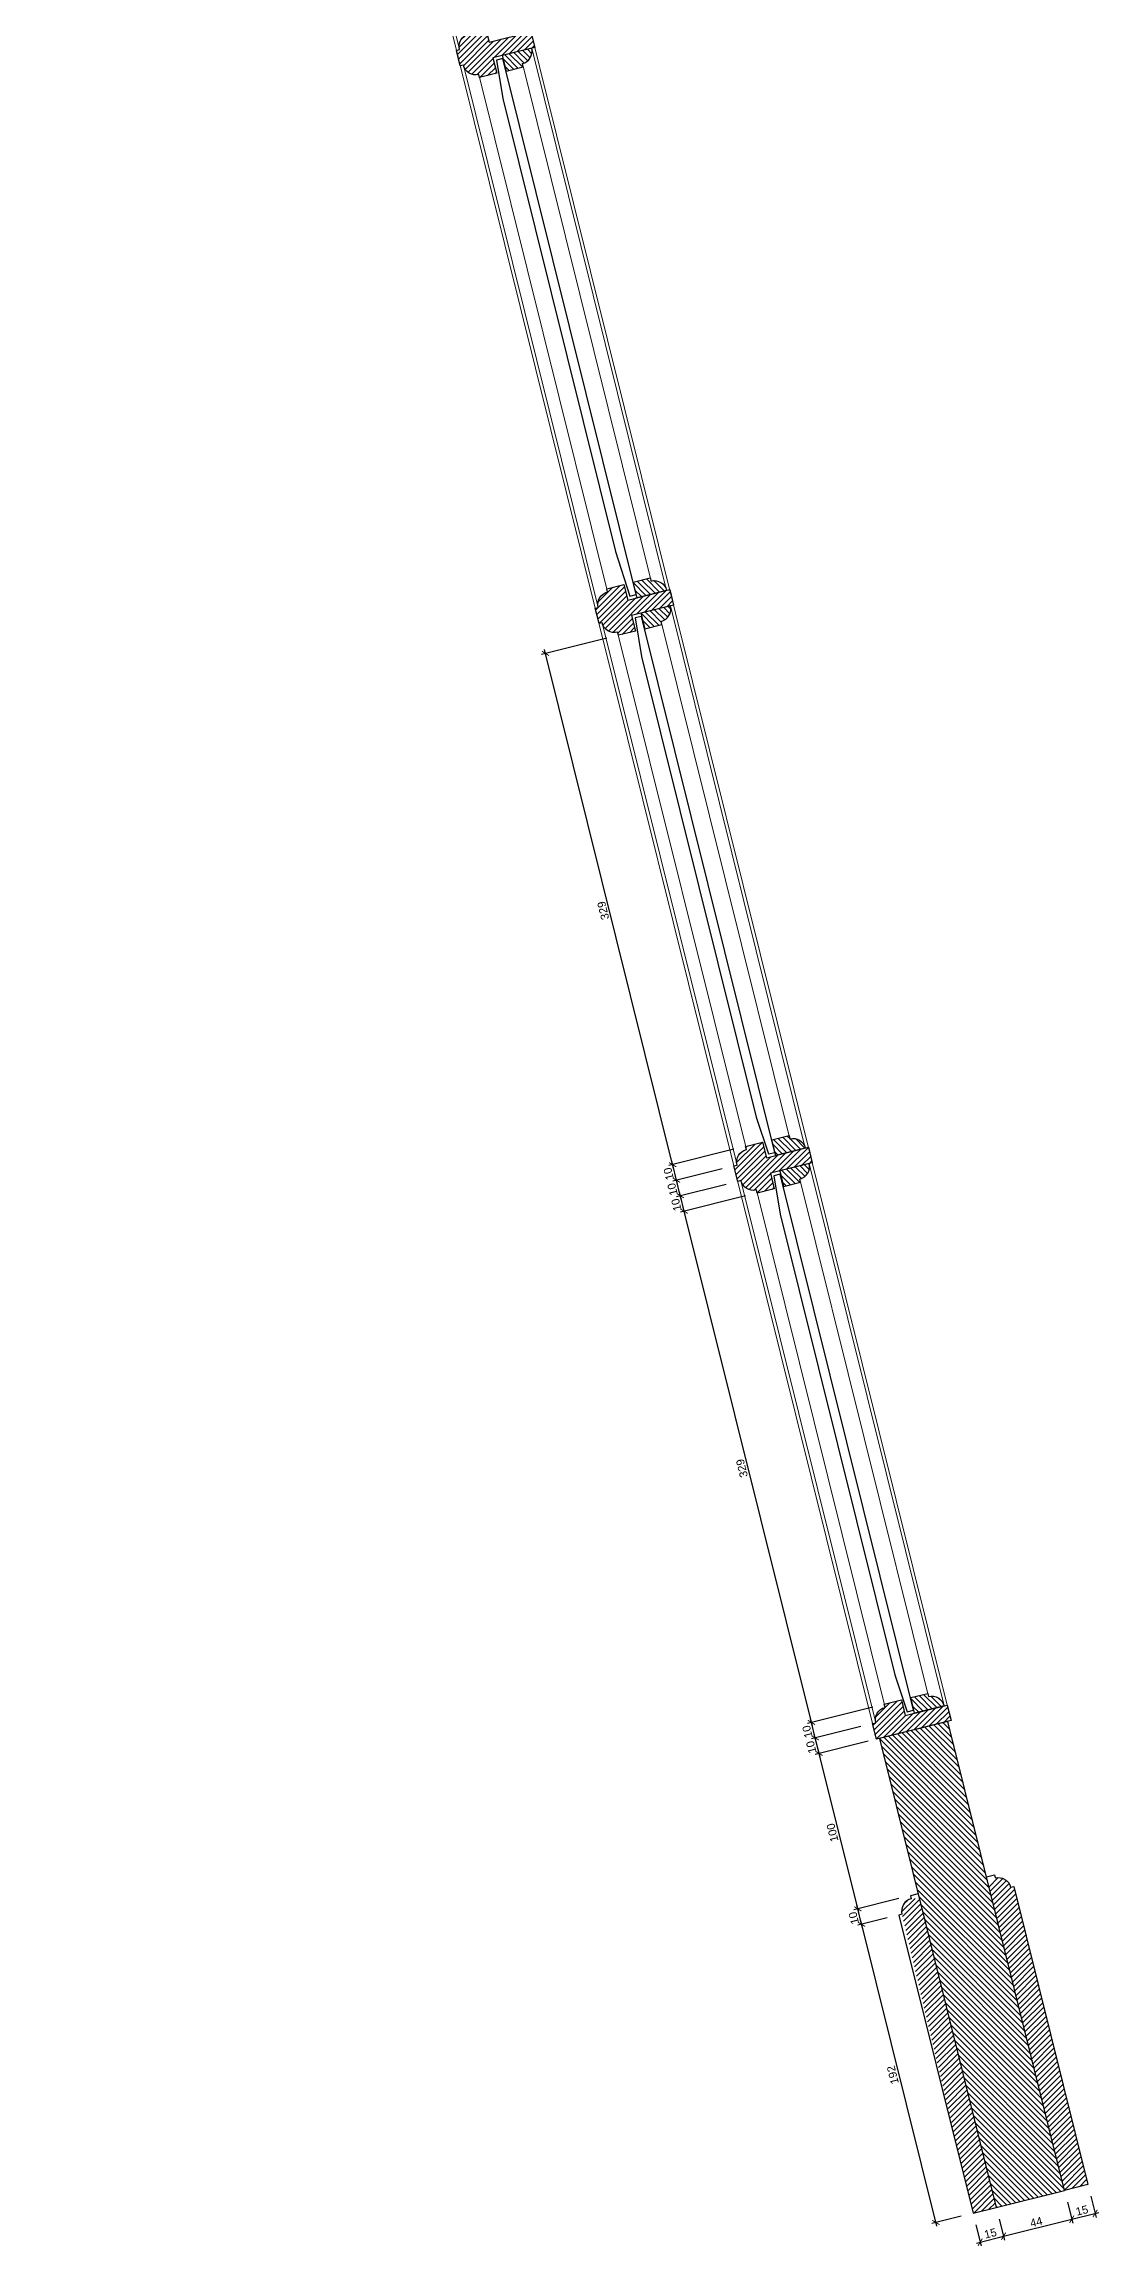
# Model space of a CAD drawing. Header units: inches. Extents: x 122939 to 389145, y 29603 to 574065.
# Drawn here: x 321011 to 321670, y 501197 to 502573 of the extents above; entities that cross this region are included whole.
import ezdxf

# ---------------------------------------------------------------- set-up
doc = ezdxf.new("R2010")
doc.units = ezdxf.units.IN
doc.header["$MEASUREMENT"] = 0
doc.layers.add('DETAIL', color=1, linetype='Continuous')
doc.styles.add('DA-dim', font='arial.ttf')
doc.dimstyles.new('DA-2', dxfattribs={"dimtxt": 5, "dimasz": 3.75, "dimexe": 2.5, "dimexo": 7.5, "dimgap": 1.25, "dimtad": 1, "dimdec": 0, "dimdsep": 46, "dimtxsty": 'DA-dim', "dimblk": 'ARCHTICK', "dimcen": 5, "dimdle": 2.5, "dimadec": 0, "dimazin": 0, "dimtfac": 1, "dimtdec": 0, "dimtix": 1, "dimtmove": 2, "dimatfit": 3, "dimfxl": 1, "dimarcsym": 0})
pattern_1 = [(45, (-5358.4383, -1161.848), (-1.767766953, 1.767766953), [])]
pattern_2 = [(135, (-5401.4015, -1200.59), (-1.767766953, -1.767766953), [])]
pattern_3 = [(135, (-5401.4015, -1559.75), (-1.767766953, -1.767766953), [])]

# ---------------------------------------------------------------- blocks, each defined once
blk = doc.blocks.new('_ARCHTICK')
at = {"color": 0, "linetype": 'ByBlock', "const_width": 0.15}
blk.add_lwpolyline([(-0.5, -0.5), (0.5, 0.5)], dxfattribs=at)
blk = doc.blocks.new('*D753')
at = {"layer": 'Defpoints', "color": 0, "transparency": 16777216}
for p in [(321544.9, 501404.2, 0), (321521.6, 501398.4), (321591.2, 501217.9, 0)]:
    blk.add_point(p, dxfattribs=at)
at = {"layer": 'DETAIL', "color": 0, "lineweight": -2, "transparency": 16777216}
for p, q in [((321537.6, 501402.4), (321519.2, 501397.8)), ((321568.6, 501209.7), (321521, 501400.8)), ((321583.9, 501216.1), (321565.5, 501211.5))]:
    blk.add_line(p, q, dxfattribs=at)
at = {"layer": 'DETAIL', "color": 0, "lineweight": -2, "transparency": 16777216, "xscale": 3.75, "yscale": 3.75, "zscale": 3.75}
for p, rotation in [((321521.6, 501398.4), 103.9714232829857), ((321568, 501212.1), 283.9714232829857)]:
    blk.add_blockref('_ARCHTICK', p, dxfattribs=dict(at, rotation=rotation))
at = {"layer": 'DETAIL', "color": 0, "transparency": 16777216, "insert": (321541.1, 501304.3), "char_height": 5, "attachment_point": 5, "rotation": 103.9714, "style": 'DA-dim'}
blk.add_mtext('192', dxfattribs=at)
blk = doc.blocks.new('*D754')
at = {"layer": 'Defpoints', "color": 0, "transparency": 16777216}
for p in [(321519.2, 501408.1), (321544.9, 501404.2, 0), (321552.1, 501416.3, 0)]:
    blk.add_point(p, dxfattribs=at)
at = {"layer": 'DETAIL', "color": 0, "lineweight": -2, "transparency": 16777216}
for p, q in [((321544.9, 501414.5), (321516.8, 501407.5)), ((321522.2, 501396), (321518.6, 501410.5)), ((321537.6, 501402.4), (321519.2, 501397.8))]:
    blk.add_line(p, q, dxfattribs=at)
at = {"layer": 'DETAIL', "color": 0, "lineweight": -2, "transparency": 16777216, "xscale": 3.75, "yscale": 3.75, "zscale": 3.75}
for p, rotation in [((321519.2, 501408.1), 103.9714232829857), ((321521.6, 501398.4), 283.9714232829857)]:
    blk.add_blockref('_ARCHTICK', p, dxfattribs=dict(at, rotation=rotation))
at = {"layer": 'DETAIL', "color": 0, "transparency": 16777216, "insert": (321516.7, 501402.3), "char_height": 5, "attachment_point": 5, "rotation": 103.9714, "style": 'DA-dim'}
blk.add_mtext('10', dxfattribs=at)
blk = doc.blocks.new('*D755')
at = {"layer": 'Defpoints', "color": 0, "transparency": 16777216}
for p in [(321532.8, 501514.6, 0), (321495, 501505.2), (321552.1, 501416.3, 0)]:
    blk.add_point(p, dxfattribs=at)
at = {"layer": 'DETAIL', "color": 0, "lineweight": -2, "transparency": 16777216}
for p, q in [((321525.6, 501512.8), (321492.6, 501504.6)), ((321519.8, 501405.7), (321494.4, 501507.6)), ((321544.9, 501414.5), (321516.8, 501407.5))]:
    blk.add_line(p, q, dxfattribs=at)
at = {"layer": 'DETAIL', "color": 0, "lineweight": -2, "transparency": 16777216, "xscale": 3.75, "yscale": 3.75, "zscale": 3.75}
for p, rotation in [((321495, 501505.2), 103.9714232829857), ((321519.2, 501408.1), 283.9714232829857)]:
    blk.add_blockref('_ARCHTICK', p, dxfattribs=dict(at, rotation=rotation))
at = {"layer": 'DETAIL', "color": 0, "transparency": 16777216, "insert": (321503.4, 501455.7), "char_height": 5, "attachment_point": 5, "rotation": 103.9714, "style": 'DA-dim'}
blk.add_mtext('100', dxfattribs=at)
blk = doc.blocks.new('*D756')
at = {"layer": 'Defpoints', "color": 0, "transparency": 16777216}
for p in [(321492.6, 501514.9), (321528.5, 501523.8, 0), (321532.8, 501514.6, 0)]:
    blk.add_point(p, dxfattribs=at)
at = {"layer": 'DETAIL', "color": 0, "lineweight": -2, "transparency": 16777216}
for p, q in [((321521.2, 501522), (321490.2, 501514.3)), ((321495.6, 501502.8), (321492, 501517.3)), ((321525.6, 501512.8), (321492.6, 501504.6))]:
    blk.add_line(p, q, dxfattribs=at)
at = {"layer": 'DETAIL', "color": 0, "lineweight": -2, "transparency": 16777216, "xscale": 3.75, "yscale": 3.75, "zscale": 3.75}
for p, rotation in [((321492.6, 501514.9), 103.9714232829857), ((321495, 501505.2), 283.9714232829857)]:
    blk.add_blockref('_ARCHTICK', p, dxfattribs=dict(at, rotation=rotation))
at = {"layer": 'DETAIL', "color": 0, "transparency": 16777216, "insert": (321490.1, 501509.1), "char_height": 5, "attachment_point": 5, "rotation": 103.9714, "style": 'DA-dim'}
blk.add_mtext('10', dxfattribs=at)
blk = doc.blocks.new('*D757')
at = {"layer": 'Defpoints', "color": 0, "transparency": 16777216}
for p in [(321535.8, 501535.9, 0), (321490.2, 501524.6), (321528.5, 501523.8, 0)]:
    blk.add_point(p, dxfattribs=at)
at = {"layer": 'DETAIL', "color": 0, "lineweight": -2, "transparency": 16777216}
for p, q in [((321528.5, 501534.1), (321487.8, 501524)), ((321493.2, 501512.5), (321489.6, 501527)), ((321521.2, 501522), (321490.2, 501514.3))]:
    blk.add_line(p, q, dxfattribs=at)
at = {"layer": 'DETAIL', "color": 0, "lineweight": -2, "transparency": 16777216, "xscale": 3.75, "yscale": 3.75, "zscale": 3.75}
for p, rotation in [((321490.2, 501524.6), 103.9714232829857), ((321492.6, 501514.9), 283.9714232829857)]:
    blk.add_blockref('_ARCHTICK', p, dxfattribs=dict(at, rotation=rotation))
at = {"layer": 'DETAIL', "color": 0, "transparency": 16777216, "insert": (321487.7, 501518.8), "char_height": 5, "attachment_point": 5, "rotation": 103.9714, "style": 'DA-dim'}
blk.add_mtext('10', dxfattribs=at)
blk = doc.blocks.new('*D758')
at = {"layer": 'Defpoints', "color": 0, "transparency": 16777216}
for p in [(321410.7, 501844), (321456.3, 501855.4, 0), (321535.8, 501535.9, 0)]:
    blk.add_point(p, dxfattribs=at)
at = {"layer": 'DETAIL', "color": 0, "lineweight": -2, "transparency": 16777216}
for p, q in [((321449, 501853.6), (321408.3, 501843.4)), ((321490.8, 501522.2), (321410.1, 501846.5)), ((321528.5, 501534.1), (321487.8, 501524))]:
    blk.add_line(p, q, dxfattribs=at)
at = {"layer": 'DETAIL', "color": 0, "lineweight": -2, "transparency": 16777216, "xscale": 3.75, "yscale": 3.75, "zscale": 3.75}
for p, rotation in [((321410.7, 501844), 103.9714232829857), ((321490.2, 501524.6), 283.9714232829857)]:
    blk.add_blockref('_ARCHTICK', p, dxfattribs=dict(at, rotation=rotation))
at = {"layer": 'DETAIL', "color": 0, "transparency": 16777216, "insert": (321446.8, 501683.4), "char_height": 5, "attachment_point": 5, "rotation": 103.9714, "style": 'DA-dim'}
blk.add_mtext('329', dxfattribs=at)
blk = doc.blocks.new('*D759')
at = {"layer": 'Defpoints', "color": 0, "transparency": 16777216}
for p in [(321444.2, 501862.7, 0), (321408.3, 501853.7), (321456.3, 501855.4, 0)]:
    blk.add_point(p, dxfattribs=at)
at = {"layer": 'DETAIL', "color": 0, "lineweight": -2, "transparency": 16777216}
for p, q in [((321436.9, 501860.8), (321405.9, 501853.1)), ((321411.3, 501841.6), (321407.7, 501856.2)), ((321449, 501853.6), (321408.3, 501843.4))]:
    blk.add_line(p, q, dxfattribs=at)
at = {"layer": 'DETAIL', "color": 0, "lineweight": -2, "transparency": 16777216, "xscale": 3.75, "yscale": 3.75, "zscale": 3.75}
for p, rotation in [((321408.3, 501853.7), 103.9714232829857), ((321410.7, 501844), 283.9714232829857)]:
    blk.add_blockref('_ARCHTICK', p, dxfattribs=dict(at, rotation=rotation))
at = {"layer": 'DETAIL', "color": 0, "transparency": 16777216, "insert": (321405.8, 501848), "char_height": 5, "attachment_point": 5, "rotation": 103.9714, "style": 'DA-dim'}
blk.add_mtext('10', dxfattribs=at)
blk = doc.blocks.new('*D760')
at = {"layer": 'Defpoints', "color": 0, "transparency": 16777216}
for p in [(321441.8, 501872.4, 0), (321405.9, 501863.4), (321444.2, 501862.7, 0)]:
    blk.add_point(p, dxfattribs=at)
at = {"layer": 'DETAIL', "color": 0, "lineweight": -2, "transparency": 16777216}
for p, q in [((321434.5, 501870.5), (321403.5, 501862.8)), ((321408.9, 501851.3), (321405.3, 501865.9)), ((321436.9, 501860.8), (321405.9, 501853.1))]:
    blk.add_line(p, q, dxfattribs=at)
at = {"layer": 'DETAIL', "color": 0, "lineweight": -2, "transparency": 16777216, "xscale": 3.75, "yscale": 3.75, "zscale": 3.75}
for p, rotation in [((321405.9, 501863.4), 103.9714232829857), ((321408.3, 501853.7), 283.9714232829857)]:
    blk.add_blockref('_ARCHTICK', p, dxfattribs=dict(at, rotation=rotation))
at = {"layer": 'DETAIL', "color": 0, "transparency": 16777216, "insert": (321403.4, 501857.7), "char_height": 5, "attachment_point": 5, "rotation": 103.9714, "style": 'DA-dim'}
blk.add_mtext('10', dxfattribs=at)
blk = doc.blocks.new('*D761')
at = {"layer": 'Defpoints', "color": 0, "transparency": 16777216}
for p in [(321403.5, 501873.1), (321441.8, 501872.4, 0), (321449.1, 501884.5, 0)]:
    blk.add_point(p, dxfattribs=at)
at = {"layer": 'DETAIL', "color": 0, "lineweight": -2, "transparency": 16777216}
for p, q in [((321441.8, 501882.7), (321401.1, 501872.5)), ((321406.5, 501861), (321402.9, 501875.6)), ((321434.5, 501870.5), (321403.5, 501862.8))]:
    blk.add_line(p, q, dxfattribs=at)
at = {"layer": 'DETAIL', "color": 0, "lineweight": -2, "transparency": 16777216, "xscale": 3.75, "yscale": 3.75, "zscale": 3.75}
for p, rotation in [((321403.5, 501873.1), 103.9714232829857), ((321405.9, 501863.4), 283.9714232829857)]:
    blk.add_blockref('_ARCHTICK', p, dxfattribs=dict(at, rotation=rotation))
at = {"layer": 'DETAIL', "color": 0, "transparency": 16777216, "insert": (321401, 501867.4), "char_height": 5, "attachment_point": 5, "rotation": 103.9714, "style": 'DA-dim'}
blk.add_mtext('10', dxfattribs=at)
blk = doc.blocks.new('*D762')
at = {"layer": 'Defpoints', "color": 0, "transparency": 16777216}
for p in [(321369.6, 502203.9, 0), (321324, 502192.6), (321449.1, 501884.5, 0)]:
    blk.add_point(p, dxfattribs=at)
at = {"layer": 'DETAIL', "color": 0, "lineweight": -2, "transparency": 16777216}
for p, q in [((321362.3, 502202.1), (321321.6, 502192)), ((321404.1, 501870.7), (321323.4, 502195)), ((321441.8, 501882.7), (321401.1, 501872.5))]:
    blk.add_line(p, q, dxfattribs=at)
at = {"layer": 'DETAIL', "color": 0, "lineweight": -2, "transparency": 16777216, "xscale": 3.75, "yscale": 3.75, "zscale": 3.75}
for p, rotation in [((321324, 502192.6), 103.9714232829857), ((321403.5, 501873.1), 283.9714232829857)]:
    blk.add_blockref('_ARCHTICK', p, dxfattribs=dict(at, rotation=rotation))
at = {"layer": 'DETAIL', "color": 0, "transparency": 16777216, "insert": (321360.1, 502031.9), "char_height": 5, "attachment_point": 5, "rotation": 103.9714, "style": 'DA-dim'}
blk.add_mtext('329', dxfattribs=at)
blk = doc.blocks.new('*D763')
at = {"layer": 'Defpoints', "color": 0, "transparency": 16777216}
for p in [(321591.2, 501217.9, 0), (321605.8, 501221.5, 0), (321610.3, 501203.5)]:
    blk.add_point(p, dxfattribs=at)
at = {"layer": 'DETAIL', "color": 0, "lineweight": -2, "transparency": 16777216}
for p, q in [((321607.6, 501214.2), (321610.9, 501201)), ((321593, 501210.6), (321596.3, 501197.4)), ((321593.3, 501199.2), (321612.7, 501204.1))]:
    blk.add_line(p, q, dxfattribs=at)
at = {"layer": 'DETAIL', "color": 0, "lineweight": -2, "transparency": 16777216, "xscale": 3.75, "yscale": 3.75, "zscale": 3.75}
for p, rotation in [((321595.7, 501199.8), 193.9714232829857), ((321610.3, 501203.5), 13.9714232829857)]:
    blk.add_blockref('_ARCHTICK', p, dxfattribs=dict(at, rotation=rotation))
at = {"layer": 'DETAIL', "color": 0, "transparency": 16777216, "insert": (321602.1, 501205.3), "char_height": 5, "attachment_point": 5, "rotation": 13.9714, "style": 'DA-dim'}
blk.add_mtext('15', dxfattribs=at)
blk = doc.blocks.new('*D764')
at = {"layer": 'Defpoints', "color": 0, "transparency": 16777216}
for p in [(321648.5, 501232.1, 0), (321605.8, 501221.5, 0), (321652.9, 501214.1)]:
    blk.add_point(p, dxfattribs=at)
at = {"layer": 'DETAIL', "color": 0, "lineweight": -2, "transparency": 16777216}
for p, q in [((321650.3, 501224.8), (321653.6, 501211.7)), ((321607.6, 501214.2), (321610.9, 501201)), ((321607.8, 501202.9), (321655.4, 501214.7))]:
    blk.add_line(p, q, dxfattribs=at)
at = {"layer": 'DETAIL', "color": 0, "lineweight": -2, "transparency": 16777216, "xscale": 3.75, "yscale": 3.75, "zscale": 3.75}
for p, rotation in [((321652.9, 501214.1), 13.9714232829857), ((321610.3, 501203.5), 193.9714232829857)]:
    blk.add_blockref('_ARCHTICK', p, dxfattribs=dict(at, rotation=rotation))
at = {"layer": 'DETAIL', "color": 0, "transparency": 16777216, "insert": (321630.7, 501212.4), "char_height": 5, "attachment_point": 5, "rotation": 13.9714, "style": 'DA-dim'}
blk.add_mtext('44', dxfattribs=at)
blk = doc.blocks.new('*D765')
at = {"layer": 'Defpoints', "color": 0, "transparency": 16777216}
for p in [(321648.5, 501232.1, 0), (321663, 501235.7, 0), (321667.5, 501217.7)]:
    blk.add_point(p, dxfattribs=at)
at = {"layer": 'DETAIL', "color": 0, "lineweight": -2, "transparency": 16777216}
for p, q in [((321650.3, 501224.8), (321653.6, 501211.7)), ((321664.8, 501228.5), (321668.1, 501215.3)), ((321650.5, 501213.5), (321669.9, 501218.3))]:
    blk.add_line(p, q, dxfattribs=at)
at = {"layer": 'DETAIL', "color": 0, "lineweight": -2, "transparency": 16777216, "xscale": 3.75, "yscale": 3.75, "zscale": 3.75}
for p, rotation in [((321652.9, 501214.1), 193.9714232829857), ((321667.5, 501217.7), 13.9714232829857)]:
    blk.add_blockref('_ARCHTICK', p, dxfattribs=dict(at, rotation=rotation))
at = {"layer": 'DETAIL', "color": 0, "transparency": 16777216, "insert": (321659.3, 501219.6), "char_height": 5, "attachment_point": 5, "rotation": 13.9714, "style": 'DA-dim'}
blk.add_mtext('15', dxfattribs=at)

msp = doc.modelspace()

# ---------------------------------------------------------------- hatches: boundary and pattern name
at = {"lineweight": 0}
h = msp.add_hatch(dxfattribs=at)
h.set_pattern_fill('ANSI31', color=8, scale=20)
h.set_pattern_definition([(45, (-5401.4015, -841.43), (-1.767766953, 1.767766953), [])])
edge = h.paths.add_edge_path()
edge.add_line((321317.335, 502571.314), (321291.133, 502564.795))
edge.add_line((321291.133, 502564.795), (321293.548, 502555.091))
edge.add_line((321293.548, 502555.091), (321282.873, 502552.435))
edge.add_line((321282.873, 502552.435), (321282.39, 502554.376))
edge.add_arc((321280.459, 502562.139), 8, 193.971423, 283.971423, ccw=False)
edge.add_line((321272.695, 502560.207), (321270.755, 502559.725))
edge.add_line((321270.755, 502559.725), (321268.34, 502569.429))
edge.add_line((321268.34, 502569.429), (321270.281, 502569.912))
edge.add_arc((321278.044, 502571.843), 8, 103.971423, 193.971423, ccw=False)
edge.add_line((321276.113, 502579.606), (321275.63, 502581.547))
edge.add_line((321275.63, 502581.547), (321286.305, 502584.203))
edge.add_line((321286.305, 502584.203), (321288.719, 502574.499))
edge.add_line((321288.719, 502574.499), (321314.92, 502581.018))
edge.add_line((321314.92, 502581.018), (321317.335, 502571.314))
h = msp.add_hatch(dxfattribs=at)
h.set_pattern_fill('ANSI31', color=8, scale=20, angle=90)
h.set_pattern_definition([(135, (-5401.4015, -841.43), (-1.767766953, -1.767766953), [])])
edge = h.paths.add_edge_path()
edge.add_line((321315.394, 502570.831), (321296.956, 502566.243))
edge.add_line((321296.956, 502566.243), (321299.37, 502556.539))
edge.add_line((321299.37, 502556.539), (321310.045, 502559.195))
edge.add_line((321310.045, 502559.195), (321309.562, 502561.136))
edge.add_arc((321307.63, 502568.899), 8, 283.971423, 373.971423)
h = msp.add_hatch(dxfattribs=at)
h.set_pattern_fill('ANSI31', color=8, scale=20)
h.set_pattern_definition([(45, (-5401.4015, -1200.59), (-1.767766953, 1.767766953), [])])
edge = h.paths.add_edge_path()
edge.add_line((321404.049, 502222.779), (321377.848, 502216.26))
edge.add_line((321377.848, 502216.26), (321380.263, 502206.556))
edge.add_line((321380.263, 502206.556), (321369.588, 502203.9))
edge.add_line((321369.588, 502203.9), (321369.105, 502205.841))
edge.add_arc((321367.174, 502213.604), 8, 193.971423, 283.971423, ccw=False)
edge.add_line((321359.41, 502211.673), (321357.469, 502211.19))
edge.add_line((321357.469, 502211.19), (321355.055, 502220.894))
edge.add_line((321355.055, 502220.894), (321356.996, 502221.377))
edge.add_arc((321364.759, 502223.308), 8, 103.971423, 193.971423, ccw=False)
edge.add_line((321362.828, 502231.072), (321362.345, 502233.013))
edge.add_line((321362.345, 502233.013), (321373.019, 502235.668))
edge.add_line((321373.019, 502235.668), (321375.434, 502225.964))
edge.add_line((321375.434, 502225.964), (321401.635, 502232.483))
edge.add_line((321401.635, 502232.483), (321404.049, 502222.779))
h = msp.add_hatch(dxfattribs=at)
h.set_pattern_fill('ANSI31', color=8, scale=20, angle=90)
h.set_pattern_definition(pattern_2)
edge = h.paths.add_edge_path()
edge.add_line((321399.694, 502232), (321381.256, 502227.413))
edge.add_line((321381.256, 502227.413), (321378.842, 502237.117))
edge.add_line((321378.842, 502237.117), (321389.517, 502239.773))
edge.add_line((321389.517, 502239.773), (321389.999, 502237.832))
edge.add_arc((321391.931, 502230.069), 8, 13.971423, 103.971423, ccw=False)
h = msp.add_hatch(dxfattribs=at)
h.set_pattern_fill('ANSI31', color=8, scale=20, angle=90)
h.set_pattern_definition(pattern_2)
edge = h.paths.add_edge_path()
edge.add_line((321402.109, 502222.296), (321383.671, 502217.709))
edge.add_line((321383.671, 502217.709), (321386.085, 502208.005))
edge.add_line((321386.085, 502208.005), (321396.76, 502210.66))
edge.add_line((321396.76, 502210.66), (321396.277, 502212.601))
edge.add_arc((321394.345, 502220.364), 8, 283.971423, 373.971423)
h = msp.add_hatch(dxfattribs=at)
h.set_pattern_fill('ANSI31', color=8, scale=20)
h.set_pattern_definition([(45, (-5401.4015, -1559.75), (-1.767766953, 1.767766953), [])])
edge = h.paths.add_edge_path()
edge.add_line((321490.764, 501874.244), (321464.563, 501867.725))
edge.add_line((321464.563, 501867.725), (321466.977, 501858.021))
edge.add_line((321466.977, 501858.021), (321456.303, 501855.365))
edge.add_line((321456.303, 501855.365), (321455.82, 501857.306))
edge.add_arc((321453.888, 501865.07), 8, 193.971423, 283.971423, ccw=False)
edge.add_line((321446.125, 501863.138), (321444.184, 501862.655))
edge.add_line((321444.184, 501862.655), (321441.77, 501872.359))
edge.add_line((321441.77, 501872.359), (321443.711, 501872.842))
edge.add_arc((321451.474, 501874.774), 8, 103.971423, 193.971423, ccw=False)
edge.add_line((321449.543, 501882.537), (321449.06, 501884.478))
edge.add_line((321449.06, 501884.478), (321459.734, 501887.134))
edge.add_line((321459.734, 501887.134), (321462.149, 501877.429))
edge.add_line((321462.149, 501877.429), (321488.35, 501883.948))
edge.add_line((321488.35, 501883.948), (321490.764, 501874.244))
h = msp.add_hatch(dxfattribs=at)
h.set_pattern_fill('ANSI31', color=8, scale=20, angle=90)
h.set_pattern_definition(pattern_3)
edge = h.paths.add_edge_path()
edge.add_line((321486.409, 501883.465), (321467.971, 501878.878))
edge.add_line((321467.971, 501878.878), (321465.557, 501888.582))
edge.add_line((321465.557, 501888.582), (321476.231, 501891.238))
edge.add_line((321476.231, 501891.238), (321476.714, 501889.297))
edge.add_arc((321478.646, 501881.534), 8, 13.971423, 103.971423, ccw=False)
h = msp.add_hatch(dxfattribs=at)
h.set_pattern_fill('ANSI31', color=8, scale=20, angle=90)
h.set_pattern_definition(pattern_3)
edge = h.paths.add_edge_path()
edge.add_line((321488.823, 501873.761), (321470.386, 501869.174))
edge.add_line((321470.386, 501869.174), (321472.8, 501859.47))
edge.add_line((321472.8, 501859.47), (321483.475, 501862.126))
edge.add_line((321483.475, 501862.126), (321482.992, 501864.066))
edge.add_arc((321481.06, 501871.83), 8, 283.971423, 373.971423)
h = msp.add_hatch(dxfattribs=at)
h.set_pattern_fill('ANSI31', color=8, scale=20, angle=90)
h.set_pattern_definition([(135, (-5401.4015, -1671.41), (-1.767766953, -1.767766953), [])])
h.paths.add_polyline_path([(321552.272, 501540.048), (321554.686, 501530.343), (321573.124, 501534.931, 0.41421356), (321563.429, 501540.763), (321562.946, 501542.703)])
h = msp.add_hatch(dxfattribs=at)
h.set_pattern_fill('ANSI31', color=8, scale=20)
h.set_pattern_definition([(45, (-5401.4015, -1671.41), (-1.767766953, 1.767766953), [])])
h.paths.add_polyline_path([(321530.899, 501514.12), (321528.485, 501523.825), (321530.426, 501524.307, -0.41421356), (321536.257, 501534.002), (321535.775, 501535.943), (321546.449, 501538.599), (321548.864, 501528.895), (321575.065, 501535.414), (321577.479, 501525.709)])
h = msp.add_hatch(dxfattribs=at)
h.set_pattern_fill('ANSI31', color=8, scale=20, angle=90)
h.set_pattern_definition([(135, (-5401.4015, -1666.4101), (-1.767766953, -1.767766953), [])])
h.paths.add_polyline_path([(321648.462, 501232.122), (321575.538, 501525.227), (321532.84, 501514.603), (321605.764, 501221.499)])
h = msp.add_hatch(dxfattribs=at)
h.set_pattern_fill('ANSI31', color=8, scale=20)
h.set_pattern_definition(pattern_1)
h.paths.add_polyline_path([(321648.462, 501232.122), (321663.018, 501235.744), (321616.662, 501422.064), (321614.722, 501421.581, 0.62901593), (321600.598, 501424.502)])
h = msp.add_hatch(dxfattribs=at)
h.set_pattern_fill('ANSI31', color=8, scale=20)
h.set_pattern_definition(pattern_1)
h.paths.add_polyline_path([(321557.9, 501413.879, 0.62901593), (321546.792, 501404.68), (321591.208, 501217.877), (321605.764, 501221.499)])

# ---------------------------------------------------------------- linework, layer by layer
at = {"color": 8, "lineweight": 0}
for p, q in [((321528.485, 501523.825, 0.001), (321010.61, 503605.329, 0.001)), ((321575.065, 501535.414, 0.001), (321057.19, 503616.918, 0.001)), ((321185.981, 502908.742, 0.001), (321270.281, 502569.912, 0.001)), ((321272.695, 502560.207, 0.001), (321356.996, 502221.377, 0.001)), ((321309.562, 502561.136, 0.001), (321389.999, 502237.832, 0.001)), ((321315.394, 502570.831, 0.001), (321399.694, 502232, 0.001)), ((321282.39, 502554.376, 0.001), (321362.828, 502231.072, 0.001)), ((321402.109, 502222.296, 0.001), (321486.409, 501883.465, 0.001)), ((321359.41, 502211.673, 0.001), (321443.711, 501872.842, 0.001)), ((321369.105, 502205.841, 0.001), (321449.543, 501882.537, 0.001)), ((321396.277, 502212.601, 0.001), (321476.714, 501889.297, 0.001)), ((321488.823, 501873.761, 0.001), (321573.124, 501534.931, 0.001)), ((321446.125, 501863.138, 0.001), (321530.426, 501524.307, 0.001)), ((321482.992, 501864.066, 0.001), (321563.429, 501540.763, 0.001)), ((321455.82, 501857.306, 0.001), (321536.257, 501534.002, 0.001))]:
    msp.add_line(p, q, dxfattribs=at)
at = {"color": 3, "elevation": 0.001}
for points in [[(321317.335, 502571.314), (321291.133, 502564.795), (321293.548, 502555.091), (321282.873, 502552.435), (321282.39, 502554.376, -0.41421356), (321272.695, 502560.207), (321270.755, 502559.725), (321268.34, 502569.429), (321270.281, 502569.912, -0.41421356), (321276.113, 502579.606), (321275.63, 502581.547), (321286.305, 502584.203), (321288.719, 502574.499), (321314.92, 502581.018)], [(321404.049, 502222.779), (321377.848, 502216.26), (321380.263, 502206.556), (321369.588, 502203.9), (321369.105, 502205.841, -0.41421356), (321359.41, 502211.673), (321357.469, 502211.19), (321355.055, 502220.894), (321356.996, 502221.377, -0.41421356), (321362.828, 502231.072), (321362.345, 502233.013), (321373.019, 502235.668), (321375.434, 502225.964), (321401.635, 502232.483)], [(321490.764, 501874.244), (321464.563, 501867.725), (321466.977, 501858.021), (321456.303, 501855.365), (321455.82, 501857.306, -0.41421356), (321446.125, 501863.138), (321444.184, 501862.655), (321441.77, 501872.359), (321443.711, 501872.842, -0.41421356), (321449.543, 501882.537), (321449.06, 501884.478), (321459.734, 501887.134), (321462.149, 501877.429), (321488.35, 501883.948)]]:
    msp.add_lwpolyline(points, format="xyb", close=True, dxfattribs=at)
for points in [[(321367.727, 502256.247), (321376.729, 502228.348), (321380.611, 502229.313), (321297.276, 502564.262), (321293.395, 502563.296), (321297.308, 502539.283)], [(321455.649, 501902.861), (321463.444, 501879.813), (321467.326, 501880.779), (321383.991, 502215.727), (321380.11, 502214.762), (321384.023, 502190.748)], [(321542.364, 501554.326), (321550.159, 501531.278), (321554.041, 501532.244), (321470.706, 501867.193), (321466.824, 501866.227), (321470.738, 501842.213)]]:
    msp.add_lwpolyline(points, close=True, dxfattribs=at)
for points in [[(321315.394, 502570.831), (321296.956, 502566.243), (321299.37, 502556.539), (321310.045, 502559.195), (321309.562, 502561.136, 0.41421356), (321315.394, 502570.831, -1)], [(321402.109, 502222.296), (321383.671, 502217.709), (321386.085, 502208.005), (321396.76, 502210.66), (321396.277, 502212.601, 0.41421356), (321402.109, 502222.296, -1)], [(321486.409, 501883.465), (321467.971, 501878.878), (321465.557, 501888.582), (321476.231, 501891.238), (321476.714, 501889.297, -0.41421356), (321486.409, 501883.465, 1)], [(321488.823, 501873.761), (321470.386, 501869.174), (321472.8, 501859.47), (321483.475, 501862.126), (321482.992, 501864.066, 0.41421356), (321488.823, 501873.761, -1)], [(321573.124, 501534.931), (321554.686, 501530.343), (321552.272, 501540.048), (321562.946, 501542.703), (321563.429, 501540.763, -0.41421356), (321573.124, 501534.931, 1)], [(321575.065, 501535.414), (321577.479, 501525.709), (321530.899, 501514.12), (321528.485, 501523.825), (321530.426, 501524.307, -0.41421356), (321536.257, 501534.002), (321535.775, 501535.943), (321546.449, 501538.599), (321548.864, 501528.895), (321575.065, 501535.414)], [(321556.993, 501417.523), (321552.141, 501416.316), (321552.624, 501414.375, 0.41421356), (321546.792, 501404.68), (321544.852, 501404.197), (321591.208, 501217.877), (321605.764, 501221.499)], [(321599.692, 501428.146), (321604.544, 501429.353), (321605.027, 501427.412, -0.41421356), (321614.722, 501421.581), (321616.662, 501422.064), (321663.018, 501235.744), (321648.462, 501232.122)]]:
    msp.add_lwpolyline(points, format="xyb", dxfattribs=at)
at = {"color": 8, "lineweight": -2, "elevation": 0.001}
msp.add_lwpolyline([(321399.694, 502232), (321381.256, 502227.413), (321378.842, 502237.117), (321389.517, 502239.773), (321389.999, 502237.832, -0.41421356), (321399.694, 502232, 1)], format="xyb", dxfattribs=at)
at = {"color": 3, "elevation": 0.001}
msp.add_lwpolyline([(321648.462, 501232.122), (321575.538, 501525.227), (321532.84, 501514.603), (321605.764, 501221.499), (321648.462, 501232.122)], dxfattribs=at)

# ---------------------------------------------------------------- dimensions: what is measured, and where the dimension line sits
at = {"layer": 'DETAIL'}
for base, p1, p2, angle, picture, middle in [((321324.012, 502192.561, 0), (321449.06, 501884.478, 0.001), (321369.588, 502203.9, 0.001), 103.971423, '*D762', (321360.056, 502031.931, 0)), ((321403.484, 501873.139, 0), (321441.77, 501872.359, 0.001), (321449.06, 501884.478, 0.001), 103.971423, '*D761', (321401.001, 501867.368, 0)), ((321405.898, 501863.434, 0), (321444.184, 501862.655, 0.001), (321441.77, 501872.359, 0.001), 103.971423, '*D760', (321403.415, 501857.664, 0)), ((321408.313, 501853.73, 0), (321456.303, 501855.365, 0.001), (321444.184, 501862.655, 0.001), 103.971423, '*D759', (321405.829, 501847.96, 0)), ((321410.727, 501844.026, 0), (321535.775, 501535.943, 0.001), (321456.303, 501855.365, 0.001), 103.971423, '*D758', (321446.771, 501683.396, 0)), ((321490.199, 501524.604, 0), (321528.485, 501523.825, 0.001), (321535.775, 501535.943, 0.001), 103.971423, '*D757', (321487.715, 501518.834, 0)), ((321492.613, 501514.9, 0), (321532.84, 501514.603, 0.001), (321528.485, 501523.825, 0.001), 103.971423, '*D756', (321490.13, 501509.13, 0)), ((321495.027, 501505.196, 0), (321552.141, 501416.316, 0.001), (321532.84, 501514.603, 0.001), 103.971423, '*D755', (321503.414, 501455.737, 0)), ((321519.181, 501408.115, 0), (321544.852, 501404.197, 0.001), (321552.141, 501416.316, 0.001), 103.971423, '*D754', (321516.698, 501402.345, 0)), ((321521.595, 501398.411, 0), (321591.208, 501217.877, 0.001), (321544.852, 501404.197, 0.001), 103.971423, '*D753', (321541.083, 501304.333, 0)), ((321652.948, 501214.091, 0), (321605.764, 501221.499, 0.001), (321648.462, 501232.122, 0.001), 13.971423, '*D764', (321630.694, 501212.418, 0)), ((321667.505, 501217.712, 0), (321648.462, 501232.122, 0.001), (321663.018, 501235.744, 0.001), 13.971423, '*D765', (321659.308, 501219.592, 0)), ((321610.25, 501203.468, 0), (321591.208, 501217.877, 0.001), (321605.764, 501221.499, 0.001), 13.971423, '*D763', (321602.054, 501205.347, 0))]:
    dim = msp.add_linear_dim(base=base, p1=p1, p2=p2, angle=angle, dimstyle='DA-2', dxfattribs=at)
    dim.commit()
    dim.dimension.update_dxf_attribs({"geometry": picture, "text_midpoint": middle})

doc.saveas('drawing.dxf')
